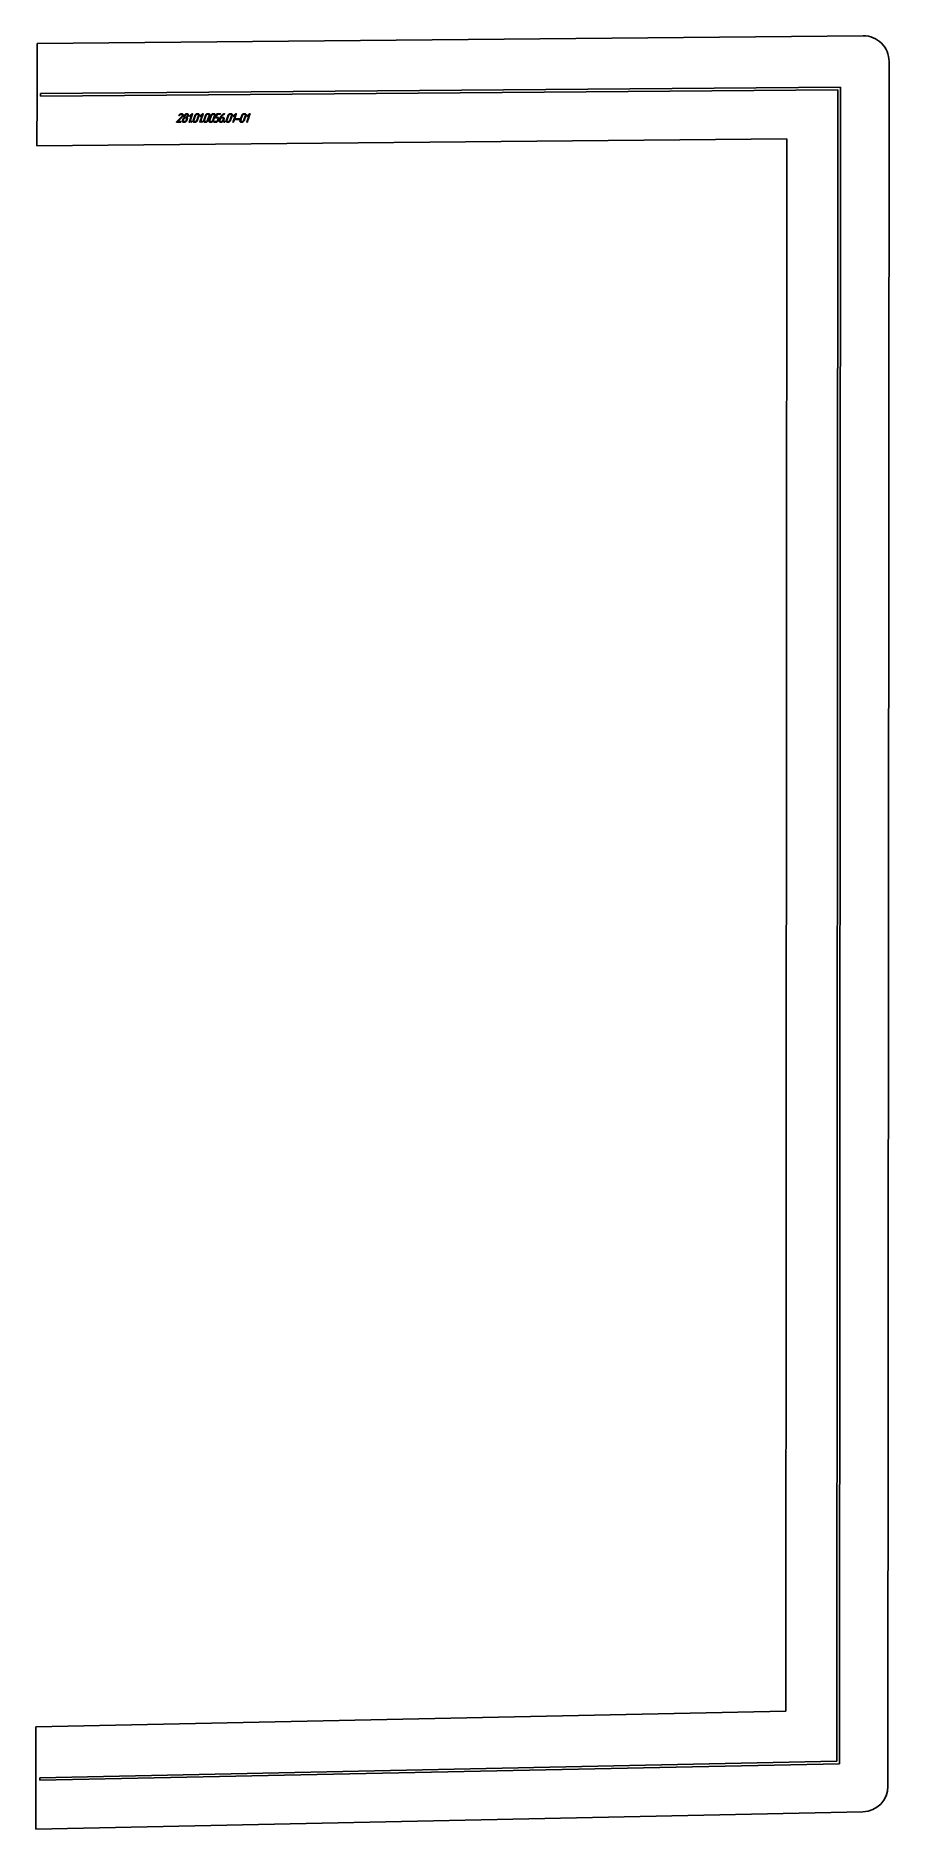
# Model space of a CAD drawing. Header units: millimetres. Extents: x 1097 to 2099, y 96 to 2202.
import ezdxf

# ---------------------------------------------------------------- set-up
doc = ezdxf.new("R2010")
doc.units = ezdxf.units.MM
doc.linetypes.add('K5LT_BASIC', pattern=[0])
doc.layers.add('Engraving', color=7, linetype='Continuous')

msp = doc.modelspace()

# ---------------------------------------------------------------- linework, layer by layer
at = {"color": 143, "linetype": 'K5LT_BASIC', "lineweight": 25, "true_color": 0x33acca}
for p, q in [((2068.3, 2201.6), (1098.6, 2192.6)), ((1098.6, 2133.8), (1098.6, 2192.6)), ((2097.3, 146), (2098.6, 2171.6)), ((1098.5, 2072.6), (1098.6, 2130.8)), ((1098.6, 2133.8), (1098.6, 2130.8)), ((1978.5, 2080.8), (1098.5, 2072.6)), ((1977.4, 234.1), (1978.5, 2080.8)), ((1097.3, 215.6), (1977.4, 234.1)), ((1097.3, 155.8), (1097.3, 215.6)), ((1097.3, 155.8), (1097.3, 152.8)), ((1097.3, 95.5), (1097.3, 152.8)), ((1097.3, 95.5), (2067.9, 116))]:
    msp.add_line(p, q, dxfattribs=at)
for centre, start, end in [((2068.6, 2171.6), 359.9631, 90.5345), ((2067.3, 146), 271.206, 359.9631)]:
    msp.add_arc(centre, 30, start, end, dxfattribs=at)
at = {"layer": 'Engraving', "color": 143, "linetype": 'K5LT_BASIC', "lineweight": 25, "true_color": 0x33acca}
for p, q in [((2041.6, 2141.3), (1102.6, 2133.9)), ((1102.6, 2130.9), (2038.6, 2138.3)), ((1102.6, 2130.9), (1102.6, 2133.9)), ((2038.6, 2138.3), (2037.3, 175.3)), ((2040.3, 172.4), (2041.6, 2141.3)), ((2037.3, 175.3), (1101.7, 155.9)), ((1101.7, 152.9), (2040.3, 172.4)), ((1101.7, 152.9), (1101.7, 155.9))]:
    msp.add_line(p, q, dxfattribs=at)
for points, knots in [([(1266.9, 2100.2), (1264.8, 2100.2), (1262.7, 2100.2), (1262.6, 2100.2), (1262.5, 2100.3), (1262.4, 2100.5), (1262.5, 2100.6), (1262.5, 2100.7), (1262.6, 2100.8), (1265.5, 2103.7), (1268.5, 2106.7), (1268.6, 2106.8), (1268.7, 2107), (1268.8, 2107.1), (1268.9, 2107.2), (1269.1, 2107.5), (1269.2, 2107.7), (1269.4, 2108.5), (1269, 2109), (1268.8, 2109.2), (1268.5, 2109.3), (1268.2, 2109.5), (1267.9, 2109.5), (1267.4, 2109.5), (1266.9, 2109.2), (1266.4, 2108.9), (1265.9, 2108.3), (1265.8, 2108.1), (1265.7, 2108.1), (1265.6, 2108), (1265.5, 2108), (1265.3, 2108), (1265.2, 2108.1), (1265.2, 2108.2), (1265.2, 2108.4), (1265.3, 2108.4), (1265.3, 2108.5), (1265.9, 2109.4), (1266.7, 2109.8), (1267.3, 2110.2), (1268.1, 2110.2), (1269.1, 2110.2), (1269.7, 2109.5), (1270.3, 2108.8), (1269.9, 2107.7), (1269.8, 2107.4), (1269.6, 2107.1), (1269.4, 2106.7), (1268.9, 2106.3), (1266.3, 2103.6), (1263.6, 2100.9), (1265.4, 2100.9), (1267.2, 2100.9), (1267.3, 2100.9), (1267.4, 2100.8), (1267.5, 2100.7), (1267.4, 2100.6), (1267.4, 2100.5), (1267.2, 2100.3), (1267.1, 2100.2), (1266.9, 2100.2)], [0, 0, 0, 3.047826, 3.047826, 3.226196, 3.226196, 3.425035, 3.425035, 3.570989, 3.570989, 9.561221, 9.561221, 9.825724, 9.825724, 10.050668, 10.050668, 10.473601, 10.473601, 11.396415, 11.396415, 11.832946, 11.832946, 12.317549, 12.317549, 13.072233, 13.072233, 14.062635, 14.062635, 14.240973, 14.240973, 14.40613, 14.40613, 14.588981, 14.588981, 14.779051, 14.779051, 14.881829, 14.881829, 16.249197, 16.249197, 17.325971, 17.325971, 18.610175, 18.610175, 19.935785, 19.935785, 20.483021, 20.483021, 21.195978, 21.195978, 26.62229, 26.62229, 29.191003, 29.191003, 29.365522, 29.365522, 29.547183, 29.547183, 29.763638, 29.763638, 30, 30, 30]), ([(1274.4, 2102.4), (1274.1, 2101.5), (1273.2, 2100.9), (1272.4, 2100.2), (1271.5, 2100.2), (1271.2, 2100.2), (1270.8, 2100.2), (1270, 2100.2), (1269.5, 2100.8), (1269.1, 2101.5), (1269.4, 2102.4), (1269.6, 2103.1), (1269.9, 2103.8), (1270.1, 2104.3), (1270.5, 2104.8), (1271, 2105.3), (1271.7, 2105.7), (1271.4, 2106), (1271.3, 2106.4), (1271.3, 2106.8), (1271.4, 2107.3), (1271.6, 2107.7), (1271.7, 2108.1), (1272, 2108.9), (1272.8, 2109.6), (1273.2, 2109.9), (1273.7, 2110), (1273.9, 2110.1), (1274.1, 2110.1), (1274.2, 2110.2), (1274.3, 2110.2), (1274.4, 2110.2), (1274.5, 2110.2), (1275.4, 2110.2), (1275.9, 2109.6), (1276.1, 2109.3), (1276.1, 2108.9), (1276.1, 2108.7), (1276.1, 2108.5), (1276.1, 2108.4), (1276, 2108.3), (1276, 2108.2), (1276, 2108.1), (1275.8, 2107.7), (1275.7, 2107.3), (1275.5, 2106.8), (1275.2, 2106.4), (1274.9, 2106), (1274.4, 2105.7), (1274.8, 2105.4), (1274.9, 2104.9), (1275.1, 2104.4), (1274.9, 2103.8), (1274.6, 2103.1), (1274.4, 2102.4)], [0, 0, 0, 1.873598, 1.873598, 3.69261, 3.69261, 4.386884, 4.386884, 5.818535, 5.818535, 7.364988, 7.364988, 8.831065, 8.831065, 10.043454, 10.043454, 11.431214, 11.431214, 12.22177, 12.22177, 13.14885, 13.14885, 13.899491, 13.899491, 15.762312, 15.762312, 16.708293, 16.708293, 17.125443, 17.125443, 17.362221, 17.362221, 17.577677, 17.577677, 19.055802, 19.055802, 19.771228, 19.771228, 20.139764, 20.139764, 20.365597, 20.365597, 20.592941, 20.592941, 21.340886, 21.340886, 22.373032, 22.373032, 23.469845, 23.469845, 24.415003, 24.415003, 25.533412, 25.533412, 27, 27, 27]), ([(1275, 2107.3), (1275.1, 2107.7), (1275.2, 2108.1), (1275.4, 2108.6), (1275.2, 2109.1), (1274.9, 2109.5), (1274.3, 2109.5), (1273.7, 2109.5), (1273.2, 2109.1), (1272.6, 2108.7), (1272.4, 2108.1), (1272.3, 2107.7), (1272.2, 2107.3), (1272, 2106.7), (1272.2, 2106.3), (1272.5, 2105.9), (1273.1, 2105.9), (1273.7, 2105.9), (1274.2, 2106.3), (1274.8, 2106.7), (1275, 2107.3)], [0, 0, 0, 0.718951, 0.718951, 1.697337, 1.697337, 2.634709, 2.634709, 3.797866, 3.797866, 5.000561, 5.000561, 5.719512, 5.719512, 6.697901, 6.697901, 7.635273, 7.635273, 8.789173, 8.789173, 10, 10, 10]), ([(1278, 2100.6), (1277.9, 2100.4), (1277.8, 2100.3), (1277.7, 2100.2), (1277.5, 2100.2), (1277.5, 2100.2), (1277.3, 2100.3), (1277.2, 2100.4), (1277.3, 2100.6), (1278.7, 2104.8), (1280.1, 2109), (1279.1, 2108.2), (1278.1, 2107.4), (1278, 2107.3), (1277.8, 2107.3), (1277.7, 2107.3), (1277.6, 2107.4), (1277.5, 2107.6), (1277.6, 2107.7), (1277.6, 2107.8), (1277.8, 2107.9), (1279.2, 2109), (1280.6, 2110.1), (1280.7, 2110.2), (1280.9, 2110.2), (1281, 2110.2), (1281.1, 2110.1), (1281.2, 2110), (1281.1, 2109.8), (1279.6, 2105.2), (1278, 2100.6)], [0, 0, 0, 0.181151, 0.181151, 0.343934, 0.343934, 0.472146, 0.472146, 0.625059, 0.625059, 5.39951, 5.39951, 6.773407, 6.773407, 6.936544, 6.936544, 7.074093, 7.074093, 7.217588, 7.217588, 7.383484, 7.383484, 9.302301, 9.302301, 9.462957, 9.462957, 9.596849, 9.596849, 9.739807, 9.739807, 15, 15, 15]), ([(1286.8, 2102.4), (1286.5, 2101.5), (1285.7, 2100.9), (1284.8, 2100.2), (1284, 2100.2), (1283.6, 2100.2), (1283.2, 2100.2), (1282.4, 2100.2), (1282, 2100.8), (1281.5, 2101.5), (1281.8, 2102.4), (1282.8, 2105.2), (1283.8, 2108), (1284.1, 2108.9), (1284.9, 2109.5), (1285.7, 2110.2), (1286.6, 2110.2), (1287, 2110.2), (1287.3, 2110.2), (1288.2, 2110.2), (1288.6, 2109.6), (1289.1, 2108.9), (1288.8, 2108), (1287.8, 2105.2), (1286.8, 2102.4)], [0, 0, 0, 0.846521, 0.846521, 1.674424, 1.674424, 1.989042, 1.989042, 2.637777, 2.637777, 3.338641, 3.338641, 5.996422, 5.996422, 6.83575, 6.83575, 7.667338, 7.667338, 7.981955, 7.981955, 8.645972, 8.645972, 9.342219, 9.342219, 12, 12, 12]), ([(1286.1, 2102.4), (1287.1, 2105.2), (1288, 2108), (1288.2, 2108.6), (1288, 2109), (1287.7, 2109.5), (1287.1, 2109.5), (1286.7, 2109.5), (1286.4, 2109.5), (1285.8, 2109.5), (1285.2, 2109.1), (1284.7, 2108.6), (1284.5, 2108), (1283.5, 2105.2), (1282.6, 2102.4), (1282.4, 2101.8), (1282.6, 2101.4), (1282.9, 2100.9), (1283.5, 2100.9), (1283.8, 2100.9), (1284.2, 2100.9), (1284.8, 2100.9), (1285.3, 2101.3), (1285.9, 2101.8), (1286.1, 2102.4)], [0, 0, 0, 3.194824, 3.194824, 3.749556, 3.749556, 4.284872, 4.284872, 4.662943, 4.662943, 5.32312, 5.32312, 6.003067, 6.003067, 9.197891, 9.197891, 9.751896, 9.751896, 10.278148, 10.278148, 10.656218, 10.656218, 11.310094, 11.310094, 12, 12, 12]), ([(1290.4, 2100.6), (1290.4, 2100.4), (1290.2, 2100.3), (1290.1, 2100.2), (1290, 2100.2), (1289.9, 2100.2), (1289.7, 2100.3), (1289.7, 2100.4), (1289.7, 2100.6), (1291.1, 2104.8), (1292.6, 2109), (1291.5, 2108.2), (1290.5, 2107.4), (1290.4, 2107.3), (1290.3, 2107.3), (1290.1, 2107.3), (1290, 2107.4), (1290, 2107.6), (1290, 2107.7), (1290, 2107.8), (1290.2, 2107.9), (1291.6, 2109), (1293.1, 2110.1), (1293.2, 2110.2), (1293.3, 2110.2), (1293.5, 2110.2), (1293.5, 2110.1), (1293.6, 2110), (1293.6, 2109.8), (1292, 2105.2), (1290.4, 2100.6)], [0, 0, 0, 0.181151, 0.181151, 0.343934, 0.343934, 0.472146, 0.472146, 0.625059, 0.625059, 5.39951, 5.39951, 6.773407, 6.773407, 6.936544, 6.936544, 7.074093, 7.074093, 7.217588, 7.217588, 7.383484, 7.383484, 9.302301, 9.302301, 9.462957, 9.462957, 9.596849, 9.596849, 9.739807, 9.739807, 15, 15, 15]), ([(1299.3, 2102.4), (1299, 2101.5), (1298.1, 2100.9), (1297.3, 2100.2), (1296.4, 2100.2), (1296, 2100.2), (1295.7, 2100.2), (1294.9, 2100.2), (1294.4, 2100.8), (1294, 2101.5), (1294.3, 2102.4), (1295.2, 2105.2), (1296.2, 2108), (1296.5, 2108.9), (1297.3, 2109.5), (1298.2, 2110.2), (1299.1, 2110.2), (1299.4, 2110.2), (1299.8, 2110.2), (1300.6, 2110.2), (1301.1, 2109.6), (1301.5, 2108.9), (1301.2, 2108), (1300.2, 2105.2), (1299.3, 2102.4)], [0, 0, 0, 0.846521, 0.846521, 1.674424, 1.674424, 1.989042, 1.989042, 2.637777, 2.637777, 3.338641, 3.338641, 5.996422, 5.996422, 6.83575, 6.83575, 7.667338, 7.667338, 7.981955, 7.981955, 8.645972, 8.645972, 9.342219, 9.342219, 12, 12, 12]), ([(1298.5, 2102.4), (1299.5, 2105.2), (1300.5, 2108), (1300.7, 2108.6), (1300.4, 2109), (1300.1, 2109.5), (1299.5, 2109.5), (1299.2, 2109.5), (1298.8, 2109.5), (1298.2, 2109.5), (1297.7, 2109.1), (1297.1, 2108.6), (1296.9, 2108), (1296, 2105.2), (1295, 2102.4), (1294.8, 2101.8), (1295.1, 2101.4), (1295.4, 2100.9), (1295.9, 2100.9), (1296.3, 2100.9), (1296.6, 2100.9), (1297.2, 2100.9), (1297.8, 2101.3), (1298.3, 2101.8), (1298.5, 2102.4)], [0, 0, 0, 3.194824, 3.194824, 3.749556, 3.749556, 4.284872, 4.284872, 4.662943, 4.662943, 5.32312, 5.32312, 6.003067, 6.003067, 9.197891, 9.197891, 9.751896, 9.751896, 10.278148, 10.278148, 10.656218, 10.656218, 11.310094, 11.310094, 12, 12, 12]), ([(1305.6, 2102.4), (1305.3, 2101.5), (1304.5, 2100.9), (1303.6, 2100.2), (1302.7, 2100.2), (1302.4, 2100.2), (1302, 2100.2), (1301.2, 2100.2), (1300.8, 2100.8), (1300.3, 2101.5), (1300.6, 2102.4), (1301.6, 2105.2), (1302.6, 2108), (1302.8, 2108.9), (1303.7, 2109.5), (1304.5, 2110.2), (1305.4, 2110.2), (1305.8, 2110.2), (1306.1, 2110.2), (1307, 2110.2), (1307.4, 2109.6), (1307.8, 2108.9), (1307.5, 2108), (1306.6, 2105.2), (1305.6, 2102.4)], [0, 0, 0, 0.846521, 0.846521, 1.674424, 1.674424, 1.989042, 1.989042, 2.637777, 2.637777, 3.338641, 3.338641, 5.996422, 5.996422, 6.83575, 6.83575, 7.667338, 7.667338, 7.981955, 7.981955, 8.645972, 8.645972, 9.342219, 9.342219, 12, 12, 12]), ([(1304.9, 2102.4), (1305.9, 2105.2), (1306.8, 2108), (1307, 2108.6), (1306.7, 2109), (1306.5, 2109.5), (1305.9, 2109.5), (1305.5, 2109.5), (1305.2, 2109.5), (1304.6, 2109.5), (1304, 2109.1), (1303.5, 2108.6), (1303.3, 2108), (1302.3, 2105.2), (1301.3, 2102.4), (1301.1, 2101.8), (1301.4, 2101.4), (1301.7, 2100.9), (1302.3, 2100.9), (1302.6, 2100.9), (1303, 2100.9), (1303.6, 2100.9), (1304.1, 2101.3), (1304.7, 2101.8), (1304.9, 2102.4)], [0, 0, 0, 3.194824, 3.194824, 3.749556, 3.749556, 4.284872, 4.284872, 4.662943, 4.662943, 5.32312, 5.32312, 6.003067, 6.003067, 9.197891, 9.197891, 9.751896, 9.751896, 10.278148, 10.278148, 10.656218, 10.656218, 11.310094, 11.310094, 12, 12, 12]), ([(1311.2, 2102.4), (1310.9, 2101.5), (1310.1, 2100.9), (1309.3, 2100.2), (1308.4, 2100.2), (1307.5, 2100.2), (1306.6, 2100.2), (1306.4, 2100.2), (1306.4, 2100.3), (1306.3, 2100.4), (1306.4, 2100.6), (1306.4, 2100.7), (1306.5, 2100.8), (1306.7, 2100.9), (1306.8, 2100.9), (1307.7, 2100.9), (1308.6, 2100.9), (1309.2, 2100.9), (1309.8, 2101.4), (1310.3, 2101.8), (1310.5, 2102.4), (1310.8, 2103.1), (1311, 2103.8), (1311.2, 2104.4), (1310.9, 2104.8), (1310.7, 2105.2), (1310.1, 2105.2), (1309.2, 2105.2), (1308.3, 2105.2), (1307.9, 2105.2), (1308.1, 2105.6), (1308.8, 2107.7), (1309.5, 2109.8), (1309.6, 2110.2), (1310, 2110.2), (1311.8, 2110.2), (1313.5, 2110.2), (1313.7, 2110.2), (1313.7, 2110.1), (1313.8, 2110), (1313.8, 2109.8), (1313.7, 2109.7), (1313.6, 2109.6), (1313.5, 2109.5), (1313.3, 2109.5), (1311.7, 2109.5), (1310.1, 2109.5), (1309.5, 2107.7), (1308.9, 2105.9), (1309.6, 2105.9), (1310.3, 2105.9), (1311.2, 2105.9), (1311.6, 2105.3), (1312, 2104.7), (1311.7, 2103.8), (1311.5, 2103.1), (1311.2, 2102.4)], [0, 0, 0, 1.351228, 1.351228, 2.662779, 2.662779, 3.922788, 3.922788, 4.107001, 4.107001, 4.292735, 4.292735, 4.485615, 4.485615, 4.734631, 4.734631, 5.994173, 5.994173, 6.866386, 6.866386, 7.769938, 7.769938, 8.830137, 8.830137, 9.565925, 9.565925, 10.270982, 10.270982, 11.530524, 11.530524, 11.910709, 11.910709, 15.09852, 15.09852, 15.55144, 15.55144, 18.061409, 18.061409, 18.233297, 18.233297, 18.412253, 18.412253, 18.625478, 18.625478, 18.858232, 18.858232, 21.116357, 21.116357, 23.772239, 23.772239, 24.780872, 24.780872, 25.83696, 25.83696, 26.939275, 26.939275, 28, 28, 28]), ([(1313.6, 2105.5), (1314.1, 2107), (1315.3, 2108.2), (1316.6, 2109.6), (1318.3, 2110.2), (1318.3, 2110.2), (1318.4, 2110.2), (1318.6, 2110.2), (1318.6, 2110.1), (1318.7, 2110), (1318.6, 2109.8), (1318.6, 2109.7), (1318.5, 2109.6), (1318.4, 2109.6), (1318.3, 2109.5), (1318.2, 2109.5), (1318.1, 2109.4), (1318, 2109.4), (1317.9, 2109.4), (1317.8, 2109.3), (1317.6, 2109.2), (1317.3, 2109), (1316.9, 2108.8), (1316.4, 2108.5), (1315.8, 2107.9), (1315.4, 2107.4), (1315, 2106.9), (1314.6, 2106.4), (1314.5, 2105.9), (1315.5, 2105.9), (1316.6, 2105.9), (1317.5, 2105.9), (1317.9, 2105.3), (1318.3, 2104.7), (1318, 2103.8), (1317.7, 2103.1), (1317.5, 2102.4), (1317.2, 2101.5), (1316.4, 2100.9), (1315.5, 2100.2), (1314.7, 2100.2), (1314.3, 2100.2), (1313.9, 2100.2), (1313.1, 2100.2), (1312.7, 2100.8), (1312.2, 2101.5), (1312.5, 2102.4), (1313.1, 2103.9), (1313.6, 2105.5)], [0, 0, 0, 2.498316, 2.498316, 5.262484, 5.262484, 5.387819, 5.387819, 5.576565, 5.576565, 5.780812, 5.780812, 5.94013, 5.94013, 6.158112, 6.158112, 6.282716, 6.282716, 6.433855, 6.433855, 6.733626, 6.733626, 7.321232, 7.321232, 8.511503, 8.511503, 9.467261, 9.467261, 10.342598, 10.342598, 11.992145, 11.992145, 13.165958, 13.165958, 14.387907, 14.387907, 15.553255, 15.553255, 17.042108, 17.042108, 18.487785, 18.487785, 19.039603, 19.039603, 20.17753, 20.17753, 21.406839, 21.406839, 24, 24, 24]), ([(1325.7, 2102.4), (1325.4, 2101.5), (1324.6, 2100.9), (1323.7, 2100.2), (1322.9, 2100.2), (1322.5, 2100.2), (1322.1, 2100.2), (1321.3, 2100.2), (1320.9, 2100.8), (1320.4, 2101.5), (1320.7, 2102.4), (1321.7, 2105.2), (1322.7, 2108), (1323, 2108.9), (1323.8, 2109.5), (1324.6, 2110.2), (1325.5, 2110.2), (1325.9, 2110.2), (1326.2, 2110.2), (1327.1, 2110.2), (1327.5, 2109.6), (1328, 2108.9), (1327.6, 2108), (1326.7, 2105.2), (1325.7, 2102.4)], [0, 0, 0, 0.846521, 0.846521, 1.674424, 1.674424, 1.989042, 1.989042, 2.637777, 2.637777, 3.338641, 3.338641, 5.996422, 5.996422, 6.83575, 6.83575, 7.667338, 7.667338, 7.981955, 7.981955, 8.645972, 8.645972, 9.342219, 9.342219, 12, 12, 12]), ([(1325, 2102.4), (1326, 2105.2), (1326.9, 2108), (1327.1, 2108.6), (1326.9, 2109), (1326.6, 2109.5), (1326, 2109.5), (1325.6, 2109.5), (1325.3, 2109.5), (1324.7, 2109.5), (1324.1, 2109.1), (1323.6, 2108.6), (1323.4, 2108), (1322.4, 2105.2), (1321.4, 2102.4), (1321.3, 2101.8), (1321.5, 2101.4), (1321.8, 2100.9), (1322.4, 2100.9), (1322.7, 2100.9), (1323.1, 2100.9), (1323.7, 2100.9), (1324.2, 2101.3), (1324.8, 2101.8), (1325, 2102.4)], [0, 0, 0, 3.194824, 3.194824, 3.749556, 3.749556, 4.284872, 4.284872, 4.662943, 4.662943, 5.32312, 5.32312, 6.003067, 6.003067, 9.197891, 9.197891, 9.751896, 9.751896, 10.278148, 10.278148, 10.656218, 10.656218, 11.310094, 11.310094, 12, 12, 12]), ([(1329.3, 2100.6), (1329.3, 2100.4), (1329.1, 2100.3), (1329, 2100.2), (1328.8, 2100.2), (1328.8, 2100.2), (1328.6, 2100.3), (1328.6, 2100.4), (1328.6, 2100.6), (1330, 2104.8), (1331.5, 2109), (1330.4, 2108.2), (1329.4, 2107.4), (1329.3, 2107.3), (1329.1, 2107.3), (1329, 2107.3), (1328.9, 2107.4), (1328.9, 2107.6), (1328.9, 2107.7), (1328.9, 2107.8), (1329.1, 2107.9), (1330.5, 2109), (1331.9, 2110.1), (1332.1, 2110.2), (1332.2, 2110.2), (1332.4, 2110.2), (1332.4, 2110.1), (1332.5, 2110), (1332.5, 2109.8), (1330.9, 2105.2), (1329.3, 2100.6)], [0, 0, 0, 0.181151, 0.181151, 0.343934, 0.343934, 0.472146, 0.472146, 0.625059, 0.625059, 5.39951, 5.39951, 6.773407, 6.773407, 6.936544, 6.936544, 7.074093, 7.074093, 7.217588, 7.217588, 7.383484, 7.383484, 9.302301, 9.302301, 9.462957, 9.462957, 9.596849, 9.596849, 9.739807, 9.739807, 15, 15, 15]), ([(1341.9, 2102.4), (1341.6, 2101.5), (1340.7, 2100.9), (1339.9, 2100.2), (1339, 2100.2), (1338.6, 2100.2), (1338.3, 2100.2), (1337.5, 2100.2), (1337, 2100.8), (1336.6, 2101.5), (1336.9, 2102.4), (1337.8, 2105.2), (1338.8, 2108), (1339.1, 2108.9), (1339.9, 2109.5), (1340.8, 2110.2), (1341.7, 2110.2), (1342, 2110.2), (1342.4, 2110.2), (1343.2, 2110.2), (1343.7, 2109.6), (1344.1, 2108.9), (1343.8, 2108), (1342.8, 2105.2), (1341.9, 2102.4)], [0, 0, 0, 0.846521, 0.846521, 1.674424, 1.674424, 1.989042, 1.989042, 2.637777, 2.637777, 3.338641, 3.338641, 5.996422, 5.996422, 6.83575, 6.83575, 7.667338, 7.667338, 7.981955, 7.981955, 8.645972, 8.645972, 9.342219, 9.342219, 12, 12, 12]), ([(1341.1, 2102.4), (1342.1, 2105.2), (1343.1, 2108), (1343.3, 2108.6), (1343, 2109), (1342.7, 2109.5), (1342.1, 2109.5), (1341.8, 2109.5), (1341.4, 2109.5), (1340.8, 2109.5), (1340.3, 2109.1), (1339.7, 2108.6), (1339.5, 2108), (1338.6, 2105.2), (1337.6, 2102.4), (1337.4, 2101.8), (1337.7, 2101.4), (1338, 2100.9), (1338.5, 2100.9), (1338.9, 2100.9), (1339.2, 2100.9), (1339.8, 2100.9), (1340.4, 2101.3), (1340.9, 2101.8), (1341.1, 2102.4)], [0, 0, 0, 3.194824, 3.194824, 3.749556, 3.749556, 4.284872, 4.284872, 4.662943, 4.662943, 5.32312, 5.32312, 6.003067, 6.003067, 9.197891, 9.197891, 9.751896, 9.751896, 10.278148, 10.278148, 10.656218, 10.656218, 11.310094, 11.310094, 12, 12, 12]), ([(1345.5, 2100.6), (1345.4, 2100.4), (1345.3, 2100.3), (1345.1, 2100.2), (1345, 2100.2), (1344.9, 2100.2), (1344.8, 2100.3), (1344.7, 2100.4), (1344.8, 2100.6), (1346.2, 2104.8), (1347.6, 2109), (1346.6, 2108.2), (1345.6, 2107.4), (1345.4, 2107.3), (1345.3, 2107.3), (1345.1, 2107.3), (1345.1, 2107.4), (1345, 2107.6), (1345, 2107.7), (1345.1, 2107.8), (1345.2, 2107.9), (1346.7, 2109), (1348.1, 2110.1), (1348.2, 2110.2), (1348.4, 2110.2), (1348.5, 2110.2), (1348.6, 2110.1), (1348.7, 2110), (1348.6, 2109.8), (1347, 2105.2), (1345.5, 2100.6)], [0, 0, 0, 0.181151, 0.181151, 0.343934, 0.343934, 0.472146, 0.472146, 0.625059, 0.625059, 5.39951, 5.39951, 6.773407, 6.773407, 6.936544, 6.936544, 7.074093, 7.074093, 7.217588, 7.217588, 7.383484, 7.383484, 9.302301, 9.302301, 9.462957, 9.462957, 9.596849, 9.596849, 9.739807, 9.739807, 15, 15, 15]), ([(1273.7, 2102.4), (1273.9, 2103.1), (1274.2, 2103.8), (1274.4, 2104.4), (1274.1, 2104.8), (1273.8, 2105.2), (1273.2, 2105.2), (1272.9, 2105.2), (1272.5, 2105.2), (1271.9, 2105.2), (1271.4, 2104.8), (1270.8, 2104.4), (1270.6, 2103.8), (1270.4, 2103.1), (1270.1, 2102.4), (1269.9, 2101.8), (1270.2, 2101.4), (1270.5, 2100.9), (1271.1, 2100.9), (1271.4, 2100.9), (1271.8, 2100.9), (1272.4, 2100.9), (1272.9, 2101.4), (1273.5, 2101.8), (1273.7, 2102.4)], [0, 0, 0, 1.329406, 1.329406, 2.254108, 2.254108, 3.148824, 3.148824, 3.778355, 3.778355, 4.877538, 4.877538, 6.009386, 6.009386, 7.338792, 7.338792, 8.260968, 8.260968, 9.137189, 9.137189, 9.766721, 9.766721, 10.866842, 10.866842, 12, 12, 12]), ([(1279.8, 2101.3), (1280, 2101.3), (1280.1, 2101.1), (1280.2, 2101), (1280.2, 2100.8), (1280.1, 2100.6), (1279.9, 2100.4), (1279.7, 2100.2), (1279.4, 2100.2), (1279.2, 2100.2), (1279.1, 2100.4), (1279, 2100.6), (1279.1, 2100.8), (1279.1, 2100.9), (1279.3, 2101.1), (1279.5, 2101.3), (1279.8, 2101.3)], [0, 0, 0, 0.855828, 0.855828, 1.74556, 1.74556, 2.805969, 2.805969, 3.96496, 3.96496, 4.876932, 4.876932, 5.801755, 5.801755, 6.76801, 6.76801, 8, 8, 8]), ([(1292.2, 2101.3), (1292.4, 2101.3), (1292.5, 2101.1), (1292.7, 2101), (1292.6, 2100.8), (1292.5, 2100.6), (1292.3, 2100.4), (1292.1, 2100.2), (1291.9, 2100.2), (1291.6, 2100.2), (1291.5, 2100.4), (1291.5, 2100.6), (1291.5, 2100.8), (1291.6, 2100.9), (1291.8, 2101.1), (1292, 2101.3), (1292.2, 2101.3)], [0, 0, 0, 0.855828, 0.855828, 1.74556, 1.74556, 2.805969, 2.805969, 3.96496, 3.96496, 4.876932, 4.876932, 5.801755, 5.801755, 6.76801, 6.76801, 8, 8, 8]), ([(1314.2, 2105.2), (1313.7, 2103.8), (1313.2, 2102.4), (1313, 2101.8), (1313.3, 2101.4), (1313.6, 2100.9), (1314.2, 2100.9), (1314.5, 2100.9), (1314.9, 2100.9), (1315.5, 2100.9), (1316, 2101.4), (1316.6, 2101.8), (1316.8, 2102.4), (1317, 2103.1), (1317.3, 2103.8), (1317.5, 2104.4), (1317.2, 2104.8), (1316.9, 2105.2), (1316.3, 2105.2), (1315.3, 2105.2), (1314.2, 2105.2)], [0, 0, 0, 2.151609, 2.151609, 2.897861, 2.897861, 3.606926, 3.606926, 4.116362, 4.116362, 5.006613, 5.006613, 5.923599, 5.923599, 6.999394, 6.999394, 7.74769, 7.74769, 8.471721, 8.471721, 10, 10, 10]), ([(1318.7, 2101.3), (1318.9, 2101.3), (1319, 2101.1), (1319.1, 2101), (1319.1, 2100.8), (1319, 2100.6), (1318.8, 2100.4), (1318.6, 2100.2), (1318.3, 2100.2), (1318.1, 2100.2), (1318, 2100.4), (1317.9, 2100.6), (1318, 2100.8), (1318, 2100.9), (1318.2, 2101.1), (1318.4, 2101.3), (1318.7, 2101.3)], [0, 0, 0, 0.855828, 0.855828, 1.74556, 1.74556, 2.805969, 2.805969, 3.96496, 3.96496, 4.876932, 4.876932, 5.801755, 5.801755, 6.76801, 6.76801, 8, 8, 8]), ([(1335.9, 2103.4), (1333.8, 2103.4), (1331.7, 2103.4), (1331.5, 2103.4), (1331.5, 2103.5), (1331.4, 2103.6), (1331.4, 2103.8), (1331.5, 2103.9), (1331.6, 2104), (1331.7, 2104.1), (1331.9, 2104.1), (1334.1, 2104.1), (1336.2, 2104.1), (1336.3, 2104.1), (1336.4, 2104), (1336.5, 2103.9), (1336.4, 2103.8), (1336.4, 2103.7), (1336.2, 2103.5), (1336.1, 2103.4), (1335.9, 2103.4)], [0, 0, 0, 3.94619, 3.94619, 4.18756, 4.18756, 4.430856, 4.430856, 4.683549, 4.683549, 5.009861, 5.009861, 8.956051, 8.956051, 9.181245, 9.181245, 9.415662, 9.415662, 9.694987, 9.694987, 10, 10, 10])]:
    msp.add_open_spline(points, degree=2, knots=knots, dxfattribs=at)

doc.saveas('drawing.dxf')
